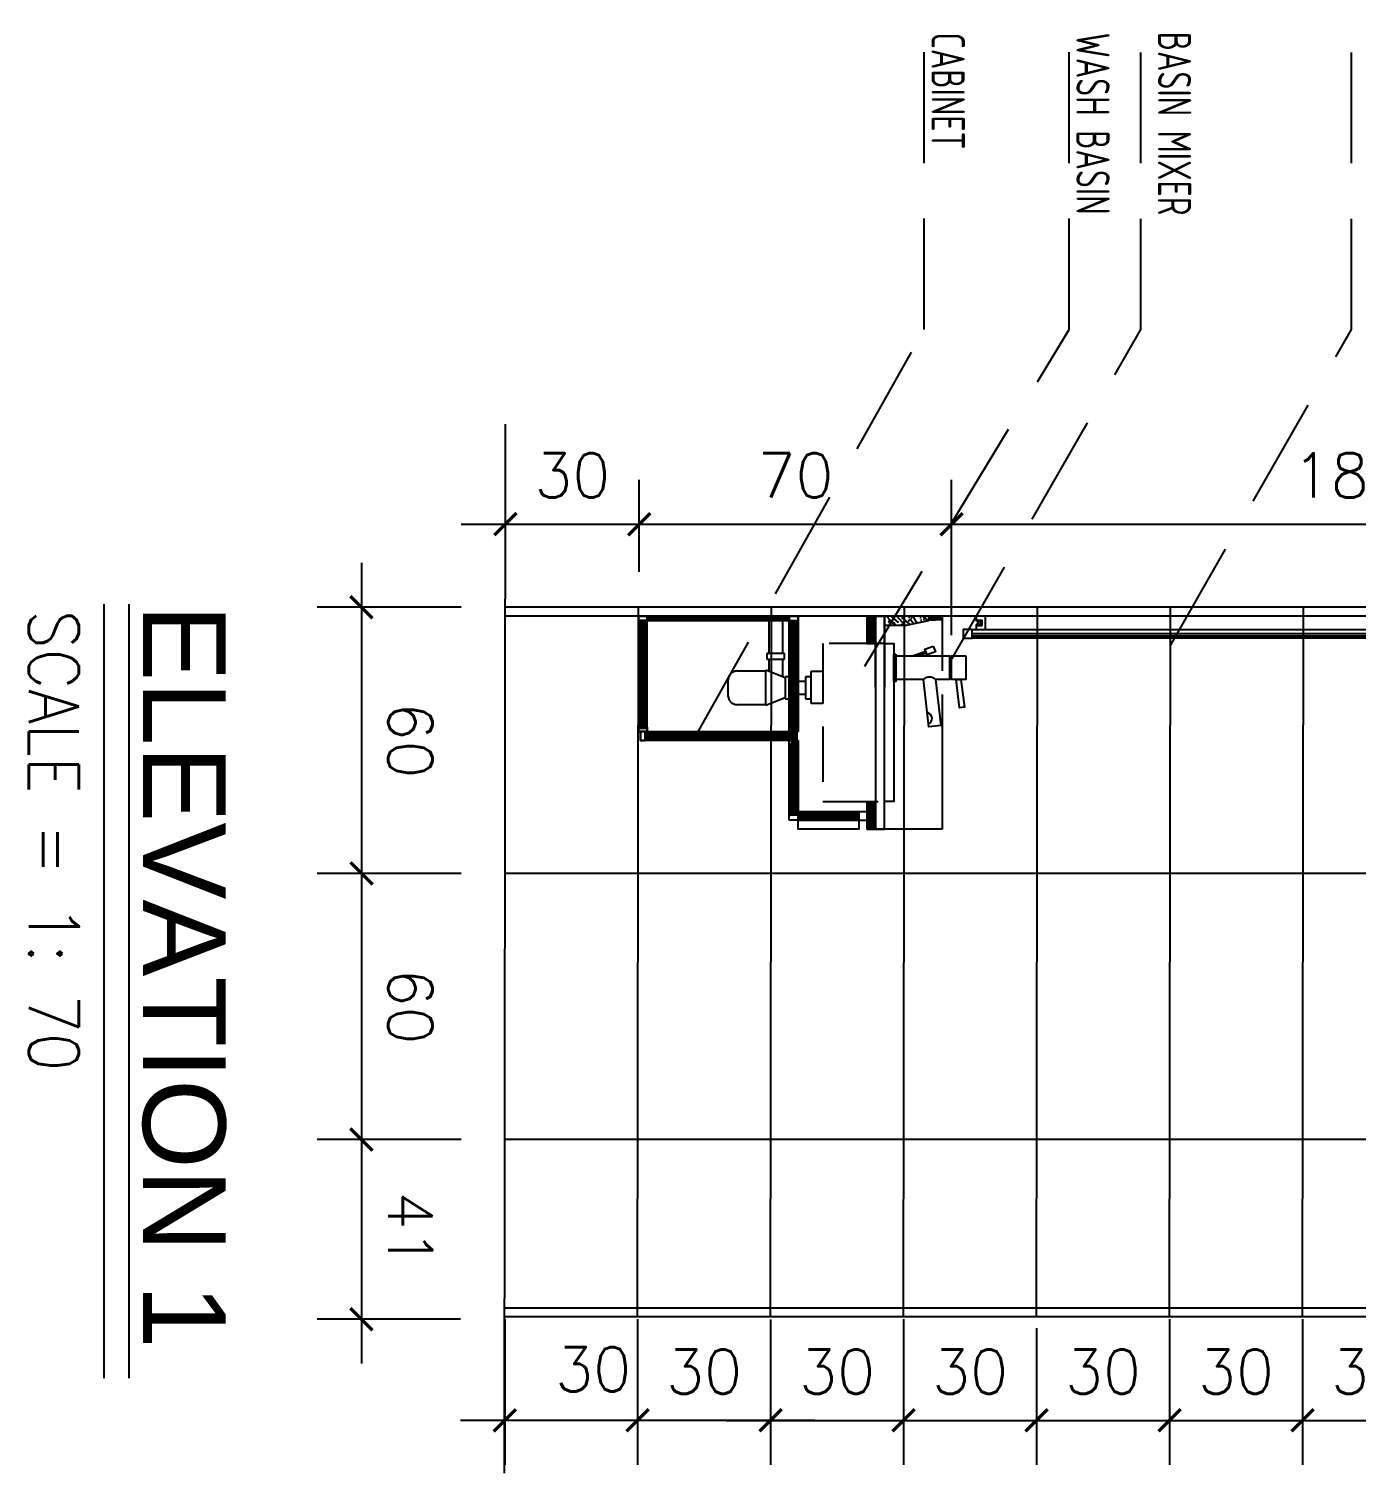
# Model space of a CAD drawing. Header units: centimetres. Extents: x -1797 to 2001, y -8788 to 1856.
# Drawn here: x -1796.8 to -1497.4, y -7735.6 to -7409.9 of the extents above; entities that cross this region are included whole.
import ezdxf

# ---------------------------------------------------------------- set-up
doc = ezdxf.new("R2010")
doc.units = ezdxf.units.CM
doc.header["$LTSCALE"] = 100
doc.header["$MEASUREMENT"] = 0
doc.header["$PDMODE"] = 35
doc.linetypes.add('HIDDEN', pattern=[0.375, 0.25, -0.125])
for name, color, linetype in [('DIM', 1, 'Continuous'), ('HATCH', 8, 'Continuous'), ('HIDDEN -03', 8, 'HIDDEN'), ('ID_Flooring_02', 127, 'Continuous'), ('ID_Furniture-Fixed_01', 141, 'Continuous'), ('ID_Furniture-Lighting', 33, 'Continuous'), ('TEXT', 3, 'Continuous'), ('Text-1', 3, 'Continuous'), ('WALL-01', 7, 'Continuous'), ('WALL-03', 2, 'Continuous'), ('WALL-04', 1, 'Continuous')]:
    doc.layers.add(name, color=color, linetype=linetype)
doc.styles.add('ART', font='arial.ttf')
doc.styles.add('HB25Small', font='ARCHSTYL.SHX', dxfattribs={"width": 0.8, "height": 2.5})
doc.styles.add('ISO', font='isocp2.shx', dxfattribs={"width": 0.8})
doc.styles.add('ROMANS', font='romans')
doc.dimstyles.new('AS-17-100', dxfattribs={"dimtxt": 10, "dimasz": 5, "dimexe": 10, "dimexo": 10, "dimgap": 6, "dimtad": 1, "dimtoh": 1, "dimdec": 0, "dimdsep": 46, "dimtxsty": 'ROMANS', "dimblk1": 'ARCHTICK', "dimblk2": 'ARCHTICK', "dimsah": 1, "dimcen": 25, "dimdle": 10, "dimclrd": 1, "dimclre": 1, "dimclrt": 2, "dimadec": 0, "dimazin": 0, "dimtfac": 1, "dimtdec": 0, "dimtofl": 0, "dimtmove": 2, "dimatfit": 3, "dimldrblk": 'ARCHTICK', "dimfxl": 1, "dimtolj": 1, "dimtzin": 0, "dimarcsym": 0})
doc.dimstyles.new('DIM DET', dxfattribs={"dimtxt": 0.05, "dimasz": 0.025, "dimexe": 0.025, "dimexo": 0.025, "dimgap": 0.025, "dimtad": 1, "dimzin": 0, "dimdsep": 46, "dimtxsty": 'ISO', "dimblk": 'ARCHTICK', "dimcen": 0.1, "dimdle": 0.025, "dimclrd": 15, "dimclre": 15, "dimclrt": 2, "dimadec": 0, "dimazin": 0, "dimtfac": 1, "dimtmove": 2, "dimatfit": 0, "dimldrblk": 'ARCHTICK', "dimfxl": 0.17, "dimtzin": 1, "dimarcsym": 0})
pattern_1 = [(135, (364.862, -7427.5026), (2e-15, 2.0000001), [0.5656854, -2.2627417]), (135, (363.262, -7427.5026), (2e-15, 2.0000001), [0.2636773, -2.5647498]), (135, (364.5375, -7428.778), (-2.0000001, 2e-15), [0.1067156, -2.7217115]), (135, (365.0756, -7427.3161), (-2.0000001, 2e-15), [0.760978, -2.0674492]), (135, (364.462, -7428.7026), (2e-15, 2.0000001), [1.6970562, -1.1313709]), (135, (364.1375, -7428.778), (2e-15, 2.0000001), [1.5017636, -1.3266635]), (135, (364.462, -7427.1026), (-2.0000001, 2e-15), [0.4589699, -2.3694573]), (135, (365.0756, -7427.7161), (2e-15, 2.0000001), [0.3020082, -2.526419]), (90, (364.862, -7427.5026), (-2, 2e-15), [0.72454, -1.27546]), (90, (364.862, -7427.5026), (-2, 2e-15), [0, -2]), (90, (364.862, -7428.778), (-2, 2e-15), [1.27546, -0.72454]), (90, (363.262, -7427.5026), (-2, 2e-15), [0.72454, -1.27546]), (90, (363.262, -7427.5026), (-2, 2e-15), [0, -2]), (90, (363.262, -7428.778), (-2, 2e-15), [1.27546, -0.72454]), (90, (363.662, -7427.5026), (-2, 2e-15), [0.72454, -1.27546]), (90, (363.662, -7427.5026), (-2, 2e-15), [0, -2]), (90, (363.662, -7428.778), (-2, 2e-15), [1.27546, -0.72454]), (90, (364.062, -7427.5026), (-2, 2e-15), [0.72454, -1.27546]), (90, (364.062, -7427.5026), (-2, 2e-15), [0, -2]), (90, (364.062, -7428.778), (-2, 2e-15), [1.27546, -0.72454]), (90, (364.462, -7427.5026), (-2, 2e-15), [0.72454, -1.27546]), (90, (364.462, -7427.5026), (-2, 2e-15), [0, -2]), (90, (364.462, -7428.778), (-2, 2e-15), [1.27546, -0.72454])]

# ---------------------------------------------------------------- blocks, each defined once
blk = doc.blocks.new('_ARCHTICK')
at = {"color": 0, "linetype": 'ByBlock', "const_width": 0.15}
blk.add_lwpolyline([(-0.5, -0.5), (0.5, 0.5)], dxfattribs=at)
blk = doc.blocks.new('*D814')
at = {"layer": 'Defpoints', "color": 0, "transparency": 16777216}
for p in [(-1629.53, -7690.97), (-1599.53, -7690.91), (-1599.53, -7723.69)]:
    blk.add_point(p, dxfattribs=at)
at = {"layer": 'DIM', "color": 1, "lineweight": -2, "transparency": 16777216}
for p, q in [((-1629.53, -7700.97), (-1629.53, -7733.69)), ((-1599.53, -7700.91), (-1599.53, -7733.69)), ((-1639.53, -7723.69), (-1589.53, -7723.69))]:
    blk.add_line(p, q, dxfattribs=at)
at = {"layer": 'DIM', "color": 1, "lineweight": -2, "transparency": 16777216, "xscale": 5, "yscale": 5, "zscale": 5, "rotation": 180}
blk.add_blockref('_ARCHTICK', (-1629.53, -7723.69), dxfattribs=at)
at = {"layer": 'DIM', "color": 1, "lineweight": -2, "transparency": 16777216, "xscale": 5, "yscale": 5, "zscale": 5}
blk.add_blockref('_ARCHTICK', (-1599.53, -7723.69), dxfattribs=at)
at = {"layer": 'DIM', "color": 2, "transparency": 16777216, "insert": (-1614.53, -7712.69), "char_height": 10, "attachment_point": 5, "style": 'ROMANS'}
blk.add_mtext('\\A1;30', dxfattribs=at)
blk = doc.blocks.new('*D815')
at = {"layer": 'Defpoints', "color": 0, "transparency": 16777216}
for p in [(-1599.53, -7690.91), (-1569.53, -7692.91), (-1569.53, -7723.69)]:
    blk.add_point(p, dxfattribs=at)
at = {"layer": 'DIM', "color": 1, "lineweight": -2, "transparency": 16777216}
for p, q in [((-1599.53, -7700.91), (-1599.53, -7733.69)), ((-1569.53, -7702.91), (-1569.53, -7733.69)), ((-1609.53, -7723.69), (-1559.53, -7723.69))]:
    blk.add_line(p, q, dxfattribs=at)
at = {"layer": 'DIM', "color": 1, "lineweight": -2, "transparency": 16777216, "xscale": 5, "yscale": 5, "zscale": 5, "rotation": 180}
blk.add_blockref('_ARCHTICK', (-1599.53, -7723.69), dxfattribs=at)
at = {"layer": 'DIM', "color": 1, "lineweight": -2, "transparency": 16777216, "xscale": 5, "yscale": 5, "zscale": 5}
blk.add_blockref('_ARCHTICK', (-1569.53, -7723.69), dxfattribs=at)
at = {"layer": 'DIM', "color": 2, "transparency": 16777216, "insert": (-1584.53, -7712.69), "char_height": 10, "attachment_point": 5, "style": 'ROMANS'}
blk.add_mtext('\\A1;30', dxfattribs=at)
blk = doc.blocks.new('*D816')
at = {"layer": 'Defpoints', "color": 0, "transparency": 16777216}
for p in [(-1539.53, -7690.91), (-1569.53, -7692.91), (-1539.53, -7723.69)]:
    blk.add_point(p, dxfattribs=at)
at = {"layer": 'DIM', "color": 1, "lineweight": -2, "transparency": 16777216}
for p, q in [((-1539.53, -7700.91), (-1539.53, -7733.69)), ((-1569.53, -7702.91), (-1569.53, -7733.69)), ((-1579.53, -7723.69), (-1529.53, -7723.69))]:
    blk.add_line(p, q, dxfattribs=at)
at = {"layer": 'DIM', "color": 1, "lineweight": -2, "transparency": 16777216, "xscale": 5, "yscale": 5, "zscale": 5, "rotation": 180}
blk.add_blockref('_ARCHTICK', (-1569.53, -7723.69), dxfattribs=at)
at = {"layer": 'DIM', "color": 1, "lineweight": -2, "transparency": 16777216, "xscale": 5, "yscale": 5, "zscale": 5}
blk.add_blockref('_ARCHTICK', (-1539.53, -7723.69), dxfattribs=at)
at = {"layer": 'DIM', "color": 2, "transparency": 16777216, "insert": (-1554.53, -7712.69), "char_height": 10, "attachment_point": 5, "style": 'ROMANS'}
blk.add_mtext('\\A1;30', dxfattribs=at)
blk = doc.blocks.new('*D817')
at = {"layer": 'Defpoints', "color": 0, "transparency": 16777216}
for p in [(-1539.53, -7690.91), (-1509.53, -7690.91), (-1509.53, -7723.69)]:
    blk.add_point(p, dxfattribs=at)
at = {"layer": 'DIM', "color": 1, "lineweight": -2, "transparency": 16777216}
for p, q in [((-1539.53, -7700.91), (-1539.53, -7733.69)), ((-1509.53, -7700.91), (-1509.53, -7733.69)), ((-1549.53, -7723.69), (-1499.53, -7723.69))]:
    blk.add_line(p, q, dxfattribs=at)
at = {"layer": 'DIM', "color": 1, "lineweight": -2, "transparency": 16777216, "xscale": 5, "yscale": 5, "zscale": 5, "rotation": 180}
blk.add_blockref('_ARCHTICK', (-1539.53, -7723.69), dxfattribs=at)
at = {"layer": 'DIM', "color": 1, "lineweight": -2, "transparency": 16777216, "xscale": 5, "yscale": 5, "zscale": 5}
blk.add_blockref('_ARCHTICK', (-1509.53, -7723.69), dxfattribs=at)
at = {"layer": 'DIM', "color": 2, "transparency": 16777216, "insert": (-1524.53, -7712.69), "char_height": 10, "attachment_point": 5, "style": 'ROMANS'}
blk.add_mtext('\\A1;30', dxfattribs=at)
blk = doc.blocks.new('*D818')
at = {"layer": 'Defpoints', "color": 0, "transparency": 16777216}
for p in [(-1509.53, -7690.91), (-1479.53, -7690.91), (-1479.53, -7723.69)]:
    blk.add_point(p, dxfattribs=at)
at = {"layer": 'DIM', "color": 1, "lineweight": -2, "transparency": 16777216}
for p, q in [((-1509.53, -7700.91), (-1509.53, -7733.69)), ((-1479.53, -7700.91), (-1479.53, -7733.69)), ((-1519.53, -7723.69), (-1469.53, -7723.69))]:
    blk.add_line(p, q, dxfattribs=at)
at = {"layer": 'DIM', "color": 1, "lineweight": -2, "transparency": 16777216, "xscale": 5, "yscale": 5, "zscale": 5, "rotation": 180}
blk.add_blockref('_ARCHTICK', (-1509.53, -7723.69), dxfattribs=at)
at = {"layer": 'DIM', "color": 1, "lineweight": -2, "transparency": 16777216, "xscale": 5, "yscale": 5, "zscale": 5}
blk.add_blockref('_ARCHTICK', (-1479.53, -7723.69), dxfattribs=at)
at = {"layer": 'DIM', "color": 2, "transparency": 16777216, "insert": (-1494.53, -7712.69), "char_height": 10, "attachment_point": 5, "style": 'ROMANS'}
blk.add_mtext('\\A1;30', dxfattribs=at)
blk = doc.blocks.new('*D825')
at = {"layer": 'Defpoints', "color": 0, "transparency": 16777216}
for p in [(-1659.53, -7690.91), (-1629.53, -7690.97), (-1659.53, -7723.69)]:
    blk.add_point(p, dxfattribs=at)
at = {"layer": 'DIM', "color": 1, "lineweight": -2, "transparency": 16777216}
for p, q in [((-1659.53, -7700.91), (-1659.53, -7733.69)), ((-1629.53, -7700.97), (-1629.53, -7733.69)), ((-1619.53, -7723.69), (-1669.53, -7723.69))]:
    blk.add_line(p, q, dxfattribs=at)
at = {"layer": 'DIM', "color": 1, "lineweight": -2, "transparency": 16777216, "xscale": 5, "yscale": 5, "zscale": 5, "rotation": 180}
blk.add_blockref('_ARCHTICK', (-1659.53, -7723.69), dxfattribs=at)
at = {"layer": 'DIM', "color": 1, "lineweight": -2, "transparency": 16777216, "xscale": 5, "yscale": 5, "zscale": 5}
blk.add_blockref('_ARCHTICK', (-1629.53, -7723.69), dxfattribs=at)
at = {"layer": 'DIM', "color": 2, "transparency": 16777216, "insert": (-1644.53, -7712.69), "char_height": 10, "attachment_point": 5, "style": 'ROMANS'}
blk.add_mtext('\\A1;30', dxfattribs=at)
blk = doc.blocks.new('*D826')
at = {"layer": 'Defpoints', "color": 0, "transparency": 16777216}
for p in [(-1689.5, -7690.9, 0), (-1659.53, -7690.91), (-1689.5, -7723.69)]:
    blk.add_point(p, dxfattribs=at)
at = {"layer": 'DIM', "color": 1, "lineweight": -2, "transparency": 16777216}
for p, q in [((-1689.5, -7700.9), (-1689.5, -7733.69)), ((-1659.53, -7700.91), (-1659.53, -7733.69)), ((-1649.53, -7723.69), (-1699.5, -7723.69))]:
    blk.add_line(p, q, dxfattribs=at)
at = {"layer": 'DIM', "color": 1, "lineweight": -2, "transparency": 16777216, "xscale": 5, "yscale": 5, "zscale": 5, "rotation": 180}
blk.add_blockref('_ARCHTICK', (-1689.5, -7723.69), dxfattribs=at)
at = {"layer": 'DIM', "color": 1, "lineweight": -2, "transparency": 16777216, "xscale": 5, "yscale": 5, "zscale": 5}
blk.add_blockref('_ARCHTICK', (-1659.53, -7723.69), dxfattribs=at)
at = {"layer": 'DIM', "color": 2, "transparency": 16777216, "insert": (-1669.52, -7712.16), "char_height": 10, "attachment_point": 5, "style": 'ROMANS'}
blk.add_mtext('\\A1;30', dxfattribs=at)
blk = doc.blocks.new('wbmiser2')
at = {"layer": 'ID_Furniture-Fixed_01'}
blk.add_line((-26.7, 43), (-26.7, 56.3), dxfattribs=at)
for points in [[(-26.7, 162.7), (26.7, 162.7), (26.7, 130.3), (-26.7, 130.3)], [(-49.1, 89.1), (-36.3, 94), (-29.1, 74.9), (-41.9, 70)], [(-37.5, 71.7), (-33.1, 73.3), (-26.7, 56.3), (-26.7, 43)], [(-30.6, 4.7), (30.6, 4.7), (30.6, 0), (-30.6, 0)]]:
    blk.add_lwpolyline(points, close=True, dxfattribs=at)
for points in [[(26.7, 151.6), (89, 159.5), (90.4, 148.4), (26.7, 140.4), (26.7, 151.6)], [(26.7, 67), (26.7, 4.7), (-26.7, 4.7), (-26.7, 125.8), (26.7, 125.8), (26.7, 94.2)]]:
    blk.add_lwpolyline(points, dxfattribs=at)
blk.add_lwpolyline([(26.3, 94.1), (130.1, 105.9), (133.2, 79.1), (26.7, 67, -0.47159), (26.3, 94.1, -0.531438)], format="xyb", dxfattribs=at)
blk.add_arc((114.4, 72.5), 13.8, 25.2569, 165.5209, dxfattribs=at)
blk = doc.blocks.new('mirror')
at = {"layer": 'ID_Furniture-Lighting'}
for p, q in [((1310.5, 526.15), (1311.3, 526.15)), ((1310.5, 525.95), (1311.3, 525.95)), ((1310.5, 352.75), (1311.3, 352.75)), ((1310.5, 352.55), (1311.3, 352.55))]:
    blk.add_line(p, q, dxfattribs=at)
for points in [[(1310.5, 526.35), (1310.3, 526.35), (1310.3, 525.15), (1311.5, 525.15), (1311.5, 526.35), (1311.3, 526.35), (1311.3, 525.35), (1310.5, 525.35)], [(1310.5, 352.35), (1310.3, 352.35), (1310.3, 353.55), (1311.5, 353.55), (1311.5, 352.35), (1311.3, 352.35), (1311.3, 353.35), (1310.5, 353.35)]]:
    blk.add_lwpolyline(points, close=True, dxfattribs=at)
at = {"layer": 'WALL-04'}
for p, q in [((1310.3, 526.35), (1309.4, 526.35)), ((1312.4, 524.35), (1309.4, 524.35)), ((1310.3, 526.35), (1310.3, 525.15)), ((1311.5, 525.15), (1310.3, 525.15)), ((1312.4, 526.35), (1311.5, 526.35)), ((1311.5, 526.35), (1311.5, 525.15)), ((1312.4, 527.35), (1312.4, 351.35)), ((1313.4, 351.35), (1313.4, 527.35)), ((1313.9, 351.35), (1313.9, 527.35)), ((1314.4, 351.35), (1314.4, 527.35)), ((1312.4, 354.35), (1309.4, 354.35)), ((1310.3, 352.35), (1309.4, 352.35)), ((1311.5, 353.55), (1310.3, 353.55)), ((1310.3, 352.35), (1310.3, 353.55)), ((1311.5, 352.35), (1311.5, 353.55)), ((1312.4, 352.35), (1311.5, 352.35))]:
    blk.add_line(p, q, dxfattribs=at)
for points in [[(1312.4, 527.35), (1312.4, 529.35), (1314.4, 529.35), (1314.4, 527.35)], [(1312.4, 351.35), (1312.4, 349.35), (1314.4, 349.35), (1314.4, 351.35)]]:
    blk.add_lwpolyline(points, close=True, dxfattribs=at)
blk = doc.blocks.new('*D855')
at = {"layer": 'Defpoints', "color": 0, "transparency": 16777216}
for p in [(-1659.13, -7521.62), (-1689.34, -7542.37), (-1659.13, -7542.37)]:
    blk.add_point(p, dxfattribs=at)
at = {"layer": 'DIM', "color": 1, "lineweight": -2, "transparency": 16777216}
for p, q in [((-1689.34, -7532.37), (-1689.34, -7511.62)), ((-1659.13, -7532.37), (-1659.13, -7511.62)), ((-1699.34, -7521.62), (-1649.13, -7521.62))]:
    blk.add_line(p, q, dxfattribs=at)
at = {"layer": 'DIM', "color": 1, "lineweight": -2, "transparency": 16777216, "xscale": 5, "yscale": 5, "zscale": 5, "rotation": 180}
blk.add_blockref('_ARCHTICK', (-1689.34, -7521.62), dxfattribs=at)
at = {"layer": 'DIM', "color": 1, "lineweight": -2, "transparency": 16777216, "xscale": 5, "yscale": 5, "zscale": 5}
blk.add_blockref('_ARCHTICK', (-1659.13, -7521.62), dxfattribs=at)
at = {"layer": 'DIM', "color": 2, "transparency": 16777216, "insert": (-1674.24, -7510.62), "char_height": 10, "attachment_point": 5, "style": 'ROMANS'}
blk.add_mtext('\\A1;30', dxfattribs=at)
blk = doc.blocks.new('*D856')
at = {"layer": 'Defpoints', "color": 0, "transparency": 16777216}
for p in [(-1588.7, -7521.62), (-1659.13, -7542.37), (-1588.7, -7556.67)]:
    blk.add_point(p, dxfattribs=at)
at = {"layer": 'DIM', "color": 1, "lineweight": -2, "transparency": 16777216}
for p, q in [((-1659.13, -7532.37), (-1659.13, -7511.62)), ((-1588.7, -7546.67), (-1588.7, -7511.62)), ((-1669.13, -7521.62), (-1578.7, -7521.62))]:
    blk.add_line(p, q, dxfattribs=at)
at = {"layer": 'DIM', "color": 1, "lineweight": -2, "transparency": 16777216, "xscale": 5, "yscale": 5, "zscale": 5, "rotation": 180}
blk.add_blockref('_ARCHTICK', (-1659.13, -7521.62), dxfattribs=at)
at = {"layer": 'DIM', "color": 1, "lineweight": -2, "transparency": 16777216, "xscale": 5, "yscale": 5, "zscale": 5}
blk.add_blockref('_ARCHTICK', (-1588.7, -7521.62), dxfattribs=at)
at = {"layer": 'DIM', "color": 2, "transparency": 16777216, "insert": (-1623.92, -7510.62), "char_height": 10, "attachment_point": 5, "style": 'ROMANS'}
blk.add_mtext('\\A1;70', dxfattribs=at)
blk = doc.blocks.new('*D857')
at = {"layer": 'Defpoints', "color": 0, "transparency": 16777216}
for p in [(-1409.06, -7521.62), (-1409.06, -7542.82), (-1588.7, -7556.67)]:
    blk.add_point(p, dxfattribs=at)
at = {"layer": 'DIM', "color": 1, "lineweight": -2, "transparency": 16777216}
for p, q in [((-1588.7, -7546.67), (-1588.7, -7511.62)), ((-1409.06, -7532.82), (-1409.06, -7511.62)), ((-1598.7, -7521.62), (-1399.06, -7521.62))]:
    blk.add_line(p, q, dxfattribs=at)
at = {"layer": 'DIM', "color": 1, "lineweight": -2, "transparency": 16777216, "xscale": 5, "yscale": 5, "zscale": 5, "rotation": 180}
blk.add_blockref('_ARCHTICK', (-1588.7, -7521.62), dxfattribs=at)
at = {"layer": 'DIM', "color": 1, "lineweight": -2, "transparency": 16777216, "xscale": 5, "yscale": 5, "zscale": 5}
blk.add_blockref('_ARCHTICK', (-1409.06, -7521.62), dxfattribs=at)
at = {"layer": 'DIM', "color": 2, "transparency": 16777216, "insert": (-1498.88, -7510.62), "char_height": 10, "attachment_point": 5, "style": 'ROMANS'}
blk.add_mtext('\\A1;180', dxfattribs=at)
blk = doc.blocks.new('*D863')
at = {"layer": 'Defpoints', "color": 0, "transparency": 16777216}
for p in [(-1689.34, -7540.37), (-1721.81, -7600.37), (-1689.34, -7600.37)]:
    blk.add_point(p, dxfattribs=at)
at = {"layer": 'DIM', "color": 1, "lineweight": -2, "transparency": 16777216}
for p, q in [((-1721.81, -7530.37), (-1721.81, -7610.37)), ((-1699.34, -7540.37), (-1731.81, -7540.37)), ((-1699.34, -7600.37), (-1731.81, -7600.37))]:
    blk.add_line(p, q, dxfattribs=at)
at = {"layer": 'DIM', "color": 1, "lineweight": -2, "transparency": 16777216, "xscale": 5, "yscale": 5, "zscale": 5}
for p, rotation in [((-1721.81, -7540.37), 90), ((-1721.81, -7600.37), 270)]:
    blk.add_blockref('_ARCHTICK', p, dxfattribs=dict(at, rotation=rotation))
at = {"layer": 'DIM', "color": 2, "transparency": 16777216, "insert": (-1710.81, -7570.37), "char_height": 10, "attachment_point": 5, "rotation": 270, "style": 'ROMANS'}
blk.add_mtext('\\A1;60', dxfattribs=at)
blk = doc.blocks.new('*D864')
at = {"layer": 'Defpoints', "color": 0, "transparency": 16777216}
for p in [(-1689.34, -7600.37), (-1721.81, -7660.37), (-1689.34, -7660.37)]:
    blk.add_point(p, dxfattribs=at)
at = {"layer": 'DIM', "color": 1, "lineweight": -2, "transparency": 16777216}
for p, q in [((-1721.81, -7590.37), (-1721.81, -7670.37)), ((-1699.34, -7600.37), (-1731.81, -7600.37)), ((-1699.34, -7660.37), (-1731.81, -7660.37))]:
    blk.add_line(p, q, dxfattribs=at)
at = {"layer": 'DIM', "color": 1, "lineweight": -2, "transparency": 16777216, "xscale": 5, "yscale": 5, "zscale": 5}
for p, rotation in [((-1721.81, -7600.37), 90), ((-1721.81, -7660.37), 270)]:
    blk.add_blockref('_ARCHTICK', p, dxfattribs=dict(at, rotation=rotation))
at = {"layer": 'DIM', "color": 2, "transparency": 16777216, "insert": (-1710.81, -7630.37), "char_height": 10, "attachment_point": 5, "rotation": 270, "style": 'ROMANS'}
blk.add_mtext('\\A1;60', dxfattribs=at)
blk = doc.blocks.new('*D865')
at = {"layer": 'Defpoints', "color": 0, "transparency": 16777216}
for p in [(-1689.34, -7660.37), (-1721.81, -7700.9), (-1689.5, -7700.9, 0)]:
    blk.add_point(p, dxfattribs=at)
at = {"layer": 'DIM', "color": 1, "lineweight": -2, "transparency": 16777216}
for p, q in [((-1721.81, -7650.37), (-1721.81, -7710.9)), ((-1699.34, -7660.37), (-1731.81, -7660.37)), ((-1699.5, -7700.9), (-1731.81, -7700.9))]:
    blk.add_line(p, q, dxfattribs=at)
at = {"layer": 'DIM', "color": 1, "lineweight": -2, "transparency": 16777216, "xscale": 5, "yscale": 5, "zscale": 5}
for p, rotation in [((-1721.81, -7660.37), 90), ((-1721.81, -7700.9), 270)]:
    blk.add_blockref('_ARCHTICK', p, dxfattribs=dict(at, rotation=rotation))
at = {"layer": 'DIM', "color": 2, "transparency": 16777216, "insert": (-1710.81, -7680.63), "char_height": 10, "attachment_point": 5, "rotation": 270, "style": 'ROMANS'}
blk.add_mtext('\\A1;41', dxfattribs=at)

msp = doc.modelspace()

# ---------------------------------------------------------------- hatches: boundary and pattern name
at = {"layer": 'HATCH'}
h = msp.add_hatch(dxfattribs=at)
h.set_pattern_fill('PLYWOOD', color=256, scale=0.1, angle=1170, style=0)
h.set_pattern_definition(pattern_1)
h.paths.add_polyline_path([(-1659.13, -7567.87), (-1657.53, -7567.87), (-1657.53, -7543.37), (-1659.13, -7543.37)])
h = msp.add_hatch(dxfattribs=at)
h.set_pattern_fill('PLYWOOD', color=256, scale=0.1, angle=1260, style=0)
h.set_pattern_definition([(225, (391.7772, -7428.2688), (-2.0000001, 3e-15), [0.5656854, -2.2627417]), (225, (391.7773, -7429.8687), (-2.0000001, 3e-15), [0.2636773, -2.5647498]), (225, (393.0527, -7428.5933), (-3e-15, -2.0000001), [0.1067156, -2.7217115]), (225, (391.5908, -7428.0552), (-3e-15, -2.0000001), [0.760978, -2.0674492]), (225, (392.9773, -7428.6687), (-2.0000001, 3e-15), [1.6970562, -1.1313709]), (225, (393.0527, -7428.9933), (-2.0000001, 3e-15), [1.5017636, -1.3266635]), (225, (391.3773, -7428.6687), (-3e-15, -2.0000001), [0.4589699, -2.3694573]), (225, (391.9908, -7428.0552), (-2.0000001, 3e-15), [0.3020082, -2.526419]), (180, (391.7773, -7428.2687), (-2e-15, -2), [0.72454, -1.27546]), (180, (391.7773, -7428.2687), (-2e-15, -2), [0, -2]), (180, (393.0527, -7428.2687), (-2e-15, -2), [1.27546, -0.72454]), (180, (391.7773, -7429.8687), (-2e-15, -2), [0.72454, -1.27546]), (180, (391.7773, -7429.8687), (-2e-15, -2), [0, -2]), (180, (393.0527, -7429.8687), (-2e-15, -2), [1.27546, -0.72454]), (180, (391.7773, -7429.4687), (-2e-15, -2), [0.72454, -1.27546]), (180, (391.7773, -7429.4687), (-2e-15, -2), [0, -2]), (180, (393.0527, -7429.4687), (-2e-15, -2), [1.27546, -0.72454]), (180, (391.7773, -7429.0687), (-2e-15, -2), [0.72454, -1.27546]), (180, (391.7773, -7429.0687), (-2e-15, -2), [0, -2]), (180, (393.0527, -7429.0687), (-2e-15, -2), [1.27546, -0.72454]), (180, (391.7773, -7428.6687), (-2e-15, -2), [0.72454, -1.27546]), (180, (391.7773, -7428.6687), (-2e-15, -2), [0, -2]), (180, (393.0527, -7428.6687), (-2e-15, -2), [1.27546, -0.72454])])
h.paths.add_polyline_path([(-1625.33, -7543.17), (-1625.33, -7542.37), (-1657.33, -7542.37), (-1657.33, -7543.17)])
h = msp.add_hatch(dxfattribs=at)
h.set_pattern_fill('PLYWOOD', color=256, scale=0.1, angle=1170, style=0)
h.set_pattern_definition(pattern_1)
h.paths.add_polyline_path([(-1625.13, -7567.37), (-1623.53, -7567.37), (-1623.53, -7543.37), (-1625.13, -7543.37)])
h = msp.add_hatch(dxfattribs=at)
h.set_pattern_fill('PLYWOOD', color=256, scale=0.1, angle=1170, style=0)
h.set_pattern_definition([(135, (313.562, -7428.5026), (2e-15, 2.0000001), [0.5656854, -2.2627417]), (135, (311.962, -7428.5026), (2e-15, 2.0000001), [0.2636773, -2.5647498]), (135, (313.2375, -7429.778), (-2.0000001, 2e-15), [0.1067156, -2.7217115]), (135, (313.7756, -7428.3161), (-2.0000001, 2e-15), [0.760978, -2.0674492]), (135, (313.162, -7429.7026), (2e-15, 2.0000001), [1.6970562, -1.131371]), (135, (312.8375, -7429.778), (2e-15, 2.0000001), [1.5017636, -1.3266635]), (135, (313.162, -7428.1026), (-2.0000001, 2e-15), [0.4589699, -2.3694573]), (135, (313.7756, -7428.7161), (2e-15, 2.0000001), [0.3020082, -2.526419]), (90, (313.562, -7428.5026), (-2, 2e-15), [0.72454, -1.27546]), (90, (313.562, -7428.5026), (-2, 2e-15), [0, -2]), (90, (313.562, -7429.778), (-2, 2e-15), [1.27546, -0.72454]), (90, (311.962, -7428.5026), (-2, 2e-15), [0.72454, -1.27546]), (90, (311.962, -7428.5026), (-2, 2e-15), [0, -2]), (90, (311.962, -7429.778), (-2, 2e-15), [1.27546, -0.72454]), (90, (312.362, -7428.5026), (-2, 2e-15), [0.72454, -1.27546]), (90, (312.362, -7428.5026), (-2, 2e-15), [0, -2]), (90, (312.362, -7429.778), (-2, 2e-15), [1.27546, -0.72454]), (90, (312.762, -7428.5026), (-2, 2e-15), [0.72454, -1.27546]), (90, (312.762, -7428.5026), (-2, 2e-15), [0, -2]), (90, (312.762, -7429.778), (-2, 2e-15), [1.27546, -0.72454]), (90, (313.162, -7428.5026), (-2, 2e-15), [0.72454, -1.27546]), (90, (313.162, -7428.5026), (-2, 2e-15), [0, -2]), (90, (313.162, -7429.778), (-2, 2e-15), [1.27546, -0.72454])])
h.paths.add_polyline_path([(-1605.83, -7548.5), (-1607.83, -7548.5), (-1607.83, -7542.37), (-1605.83, -7542.37)])
h = msp.add_hatch(dxfattribs=at)
h.set_pattern_fill('MARBLE', color=256, scale=0.01, angle=1215, style=0)
h.set_pattern_definition([(139.81202, (326.5892, -7430.7415), (-2.9224994, 0.6774933), [2.5, -3.928456]), (119.80834, (324.6794, -7429.1283), (-2.9224997, 0.6774923), [2, -2]), (166.94824, (323.6852, -7427.393), (-0.9340994, -2.7932797), [1.5, -1.5]), (166.94824, (323.9284, -7427.8175), (-0.9340994, -2.7932797), [0.3, -2.7]), (132.16191, (325.6246, -7431.2205), (-2.9224994, 0.6774934), [3.5, -6.7786]), (132.16191, (323.6362, -7427.7498), (-2.9224994, 0.6774934), [3.5, -6.7786]), (172.5, (327.5527, -7429.778), (-1.2199491, -1.1339659), [0, -3.26, 0, -3.35, 0, -3.3125]), (142.5, (327.5527, -7429.778), (-2.0201665, -0.067688), [0, -1.91, 0, -3.185, 0, -1.2625]), (102.5, (328.3482, -7430.5735), (-1.8076038, 1.9670908), [0, -1.25, 0, -3.9, 0, -5.175]), (92.5, (328.6947, -7430.92), (-2.415799, 1.70795), [0, -1.625, 0, -2.59, 0, -3.675])])
h.paths.add_polyline_path([(-1598.83, -7544.37), (-1593.83, -7543.37), (-1593.83, -7542.37), (-1603.83, -7542.37), (-1603.83, -7544.37)])
h = msp.add_hatch(dxfattribs=at)
h.set_pattern_fill('ANSI36', color=256, scale=2.5, angle=1170, style=0)
h.set_pattern_definition([(135, (298.0527, -7429.77805), (-0.60766989, 0.16572815), [0.78125, -0.15625, 0, -0.15625])])
h.paths.add_polyline_path([(-1590.83, -7543.17), (-1590.83, -7542.37), (-1593.83, -7542.37), (-1593.83, -7543.17)])
h = msp.add_hatch(dxfattribs=at)
h.set_pattern_fill('PLYWOOD', color=256, scale=0.1, angle=1170, style=0)
h.set_pattern_definition([(135, (364.862, -7467.5026), (2e-15, 2.0000001), [0.5656854, -2.2627417]), (135, (363.262, -7467.5026), (2e-15, 2.0000001), [0.2636773, -2.5647498]), (135, (364.5375, -7468.778), (-2.0000001, 2e-15), [0.1067156, -2.7217115]), (135, (365.0756, -7467.3161), (-2.0000001, 2e-15), [0.760978, -2.0674492]), (135, (364.462, -7468.7026), (2e-15, 2.0000001), [1.6970562, -1.131371]), (135, (364.1375, -7468.778), (2e-15, 2.0000001), [1.5017636, -1.3266635]), (135, (364.462, -7467.1026), (-2.0000001, 2e-15), [0.4589699, -2.3694573]), (135, (365.0756, -7467.7161), (2e-15, 2.0000001), [0.3020082, -2.526419]), (90, (364.862, -7467.5026), (-2, 2e-15), [0.72454, -1.27546]), (90, (364.862, -7467.5026), (-2, 2e-15), [0, -2]), (90, (364.862, -7468.778), (-2, 2e-15), [1.27546, -0.72454]), (90, (363.262, -7467.5026), (-2, 2e-15), [0.72454, -1.27546]), (90, (363.262, -7467.5026), (-2, 2e-15), [0, -2]), (90, (363.262, -7468.778), (-2, 2e-15), [1.27546, -0.72454]), (90, (363.662, -7467.5026), (-2, 2e-15), [0.72454, -1.27546]), (90, (363.662, -7467.5026), (-2, 2e-15), [0, -2]), (90, (363.662, -7468.778), (-2, 2e-15), [1.27546, -0.72454]), (90, (364.062, -7467.5026), (-2, 2e-15), [0.72454, -1.27546]), (90, (364.062, -7467.5026), (-2, 2e-15), [0, -2]), (90, (364.062, -7468.778), (-2, 2e-15), [1.27546, -0.72454]), (90, (364.462, -7467.5026), (-2, 2e-15), [0.72454, -1.27546]), (90, (364.462, -7467.5026), (-2, 2e-15), [0, -2]), (90, (364.462, -7468.778), (-2, 2e-15), [1.27546, -0.72454])])
h.paths.add_polyline_path([(-1625.13, -7587.37), (-1623.53, -7587.37), (-1623.53, -7561.37), (-1625.13, -7561.37)])
h = msp.add_hatch(dxfattribs=at)
h.set_pattern_fill('PLYWOOD', color=256, scale=0.1, angle=1260, style=0)
h.set_pattern_definition([(225, (391.7772, -7400.2688), (-2.0000001, 3e-15), [0.5656854, -2.2627417]), (225, (391.7773, -7401.8687), (-2.0000001, 3e-15), [0.2636773, -2.5647498]), (225, (393.0527, -7400.5933), (-3e-15, -2.0000001), [0.1067156, -2.7217115]), (225, (391.5908, -7400.0552), (-3e-15, -2.0000001), [0.760978, -2.0674492]), (225, (392.9773, -7400.6687), (-2.0000001, 3e-15), [1.6970562, -1.1313709]), (225, (393.0527, -7400.9933), (-2.0000001, 3e-15), [1.5017636, -1.3266635]), (225, (391.3773, -7400.6687), (-3e-15, -2.0000001), [0.4589699, -2.3694573]), (225, (391.9908, -7400.0552), (-2.0000001, 3e-15), [0.3020082, -2.526419]), (180, (391.7773, -7400.2687), (-2e-15, -2), [0.72454, -1.27546]), (180, (391.7773, -7400.2687), (-2e-15, -2), [0, -2]), (180, (393.0527, -7400.2687), (-2e-15, -2), [1.27546, -0.72454]), (180, (391.7773, -7401.8687), (-2e-15, -2), [0.72454, -1.27546]), (180, (391.7773, -7401.8687), (-2e-15, -2), [0, -2]), (180, (393.0527, -7401.8687), (-2e-15, -2), [1.27546, -0.72454]), (180, (391.7773, -7401.4687), (-2e-15, -2), [0.72454, -1.27546]), (180, (391.7773, -7401.4687), (-2e-15, -2), [0, -2]), (180, (393.0527, -7401.4687), (-2e-15, -2), [1.27546, -0.72454]), (180, (391.7773, -7401.0687), (-2e-15, -2), [0.72454, -1.27546]), (180, (391.7773, -7401.0687), (-2e-15, -2), [0, -2]), (180, (393.0527, -7401.0687), (-2e-15, -2), [1.27546, -0.72454]), (180, (391.7773, -7400.6687), (-2e-15, -2), [0.72454, -1.27546]), (180, (391.7773, -7400.6687), (-2e-15, -2), [0, -2]), (180, (393.0527, -7400.6687), (-2e-15, -2), [1.27546, -0.72454])])
h.paths.add_polyline_path([(-1624.83, -7570.17), (-1624.83, -7568.57), (-1657.83, -7568.57), (-1657.83, -7570.17)])
h = msp.add_hatch(dxfattribs=at)
h.set_pattern_fill('PLYWOOD', color=256, scale=0.1, angle=1170, style=0)
h.set_pattern_definition([(135, (313.562, -7474.3645), (2e-15, 2.0000001), [0.5656854, -2.2627417]), (135, (311.962, -7474.3645), (2e-15, 2.0000001), [0.2636773, -2.5647498]), (135, (313.2375, -7475.64), (-2.0000001, 2e-15), [0.1067156, -2.7217115]), (135, (313.7756, -7474.178), (-2.0000001, 2e-15), [0.760978, -2.0674492]), (135, (313.162, -7475.5645), (2e-15, 2.0000001), [1.6970562, -1.131371]), (135, (312.8375, -7475.64), (2e-15, 2.0000001), [1.5017636, -1.3266635]), (135, (313.162, -7473.9645), (-2.0000001, 2e-15), [0.4589699, -2.3694573]), (135, (313.7756, -7474.578), (2e-15, 2.0000001), [0.3020082, -2.526419]), (90, (313.562, -7474.3645), (-2, 2e-15), [0.72454, -1.27546]), (90, (313.562, -7474.3645), (-2, 2e-15), [0, -2]), (90, (313.562, -7475.64), (-2, 2e-15), [1.27546, -0.72454]), (90, (311.962, -7474.3645), (-2, 2e-15), [0.72454, -1.27546]), (90, (311.962, -7474.3645), (-2, 2e-15), [0, -2]), (90, (311.962, -7475.64), (-2, 2e-15), [1.27546, -0.72454]), (90, (312.362, -7474.3645), (-2, 2e-15), [0.72454, -1.27546]), (90, (312.362, -7474.3645), (-2, 2e-15), [0, -2]), (90, (312.362, -7475.64), (-2, 2e-15), [1.27546, -0.72454]), (90, (312.762, -7474.3645), (-2, 2e-15), [0.72454, -1.27546]), (90, (312.762, -7474.3645), (-2, 2e-15), [0, -2]), (90, (312.762, -7475.64), (-2, 2e-15), [1.27546, -0.72454]), (90, (313.162, -7474.3645), (-2, 2e-15), [0.72454, -1.27546]), (90, (313.162, -7474.3645), (-2, 2e-15), [0, -2]), (90, (313.162, -7475.64), (-2, 2e-15), [1.27546, -0.72454])])
h.paths.add_polyline_path([(-1605.83, -7590.37), (-1607.83, -7590.37), (-1607.83, -7584.23), (-1605.83, -7584.23)])
h = msp.add_hatch(dxfattribs=at)
h.set_pattern_fill('PLYWOOD', color=256, scale=0.1, angle=1260, style=0)
h.set_pattern_definition([(225, (326.2772, -7414.2688), (-2.0000001, 3e-15), [0.5656854, -2.2627417]), (225, (326.2773, -7415.8687), (-2.0000001, 3e-15), [0.2636773, -2.5647498]), (225, (327.5527, -7414.5933), (-3e-15, -2.0000001), [0.1067156, -2.7217115]), (225, (326.0908, -7414.0552), (-3e-15, -2.0000001), [0.760978, -2.0674492]), (225, (327.4773, -7414.6687), (-2.0000001, 3e-15), [1.6970562, -1.131371]), (225, (327.5527, -7414.9933), (-2.0000001, 3e-15), [1.5017636, -1.3266635]), (225, (325.8773, -7414.6687), (-3e-15, -2.0000001), [0.4589699, -2.3694573]), (225, (326.4908, -7414.0552), (-2.0000001, 3e-15), [0.3020082, -2.526419]), (180, (326.2773, -7414.2687), (-2e-15, -2), [0.72454, -1.27546]), (180, (326.2773, -7414.2687), (-2e-15, -2), [0, -2]), (180, (327.5527, -7414.2687), (-2e-15, -2), [1.27546, -0.72454]), (180, (326.2773, -7415.8687), (-2e-15, -2), [0.72454, -1.27546]), (180, (326.2773, -7415.8687), (-2e-15, -2), [0, -2]), (180, (327.5527, -7415.8687), (-2e-15, -2), [1.27546, -0.72454]), (180, (326.2773, -7415.4687), (-2e-15, -2), [0.72454, -1.27546]), (180, (326.2773, -7415.4687), (-2e-15, -2), [0, -2]), (180, (327.5527, -7415.4687), (-2e-15, -2), [1.27546, -0.72454]), (180, (326.2773, -7415.0687), (-2e-15, -2), [0.72454, -1.27546]), (180, (326.2773, -7415.0687), (-2e-15, -2), [0, -2]), (180, (327.5527, -7415.0687), (-2e-15, -2), [1.27546, -0.72454]), (180, (326.2773, -7414.6687), (-2e-15, -2), [0.72454, -1.27546]), (180, (326.2773, -7414.6687), (-2e-15, -2), [0, -2]), (180, (327.5527, -7414.6687), (-2e-15, -2), [1.27546, -0.72454])])
h.paths.add_polyline_path([(-1609.58, -7588.37), (-1609.58, -7586.37), (-1623.33, -7586.37), (-1623.33, -7588.37)])

# ---------------------------------------------------------------- linework, layer by layer
at = {"layer": 'HIDDEN -03'}
for p, q in [((-1629.87, -7550.75), (-1629.87, -7542.37)), ((-1626.87, -7542.37), (-1626.87, -7550.75)), ((-1637.07, -7554.72), (-1630.62, -7554.72)), ((-1626.26, -7556.27), (-1630.62, -7554.52)), ((-1630.62, -7562.52), (-1630.62, -7554.52)), ((-1629.87, -7554.82), (-1629.87, -7552.04)), ((-1626.87, -7552.04), (-1626.87, -7556.02)), ((-1639.07, -7560.52), (-1639.07, -7556.52)), ((-1626.28, -7557.02), (-1626.26, -7557.02)), ((-1624.97, -7557.02), (-1621.64, -7557.02)), ((-1626.26, -7560.77), (-1630.62, -7562.52)), ((-1626.26, -7560.02), (-1626.28, -7560.02)), ((-1621.64, -7560.02), (-1624.97, -7560.02)), ((-1630.62, -7562.32), (-1637.07, -7562.32))]:
    msp.add_line(p, q, dxfattribs=at)
at = {"layer": 'HIDDEN -03', "ltscale": 0.5, "elevation": 0}
msp.add_lwpolyline([(-1603.83, -7548.5), (-1617.73, -7548.5), (-1617.73, -7584.16), (-1603.83, -7584.16)], dxfattribs=at)
at = {"layer": 'HIDDEN -03', "elevation": 0}
for points in [[(-1626.37, -7550.75), (-1630.37, -7550.75), (-1630.37, -7552.04), (-1626.37, -7552.04)], [(-1617.73, -7554.76), (-1617.73, -7562.07), (-1620.35, -7562.07), (-1620.35, -7554.76)], [(-1624.97, -7561.02), (-1624.97, -7556.02), (-1626.26, -7556.02), (-1626.26, -7561.02)], [(-1620.35, -7561.02), (-1620.35, -7556.02), (-1621.64, -7556.02), (-1621.64, -7561.02)]]:
    msp.add_lwpolyline(points, close=True, dxfattribs=at)
at = {"layer": 'HIDDEN -03'}
for centre, start, end in [((-1637.07, -7556.72), 90, 180), ((-1637.07, -7560.32), 180, 270)]:
    msp.add_arc(centre, 2, start, end, dxfattribs=at)
at = {"layer": 'ID_Flooring_02'}
for p, q in [((-1659.53, -7700.37), (-1659.33, -7540.37, 0)), ((-1629.53, -7700.37), (-1629.33, -7540.37, 0)), ((-1599.54, -7700.4), (-1599.33, -7540.4, 0)), ((-1569.53, -7700.37), (-1569.33, -7540.37, 0)), ((-1539.53, -7700.37), (-1539.33, -7540.37, 0)), ((-1509.53, -7700.37), (-1509.33, -7540.37, 0)), ((-1379.53, -7600.37), (-1689.42, -7600.37)), ((-1689.42, -7607.65, 0), (-1689.53, -7607.65, 0)), ((-1379.53, -7660.37), (-1689.34, -7660.37)), ((-1689.46, -7667.65, 0), (-1689.53, -7667.65, 0))]:
    msp.add_line(p, q, dxfattribs=at)
at = {"layer": 'ID_Furniture-Fixed_01'}
for p, q in [((-1659.33, -7568.37, 0), (-1659.33, -7542.37)), ((-1657.33, -7568.37, 0), (-1657.33, -7542.37)), ((-1625.33, -7568.37, 0), (-1625.33, -7542.37)), ((-1623.33, -7568.37, 0), (-1623.33, -7542.37)), ((-1607.83, -7542.37), (-1607.83, -7548.5)), ((-1607.83, -7548.5), (-1605.83, -7548.5)), ((-1625.33, -7588.37, 0), (-1625.33, -7570.37)), ((-1623.33, -7588.37, 0), (-1623.33, -7570.37)), ((-1607.83, -7584.16), (-1607.83, -7590.37)), ((-1607.83, -7584.16), (-1605.83, -7584.16)), ((-1609.58, -7586.37), (-1607.83, -7586.37)), ((-1609.58, -7588.37), (-1607.83, -7588.37)), ((-1603.83, -7590.37), (-1607.83, -7590.37))]:
    msp.add_line(p, q, dxfattribs=at)
at = {"layer": 'ID_Furniture-Fixed_01', "color": 8}
for p, q in [((-1590.83, -7543.17), (-1590.83, -7554.7)), ((-1590.83, -7560.03), (-1590.83, -7590.37)), ((-1590.83, -7590.37), (-1603.83, -7590.37))]:
    msp.add_line(p, q, dxfattribs=at)
at = {"layer": 'ID_Furniture-Fixed_01', "elevation": 0}
for points in [[(-1657.33, -7568.37), (-1657.33, -7542.37), (-1659.33, -7542.37), (-1659.33, -7568.37)], [(-1625.33, -7568.37), (-1625.33, -7542.37), (-1623.33, -7542.37), (-1623.33, -7568.37)], [(-1605.83, -7542.37), (-1605.83, -7590.37), (-1603.83, -7590.37), (-1603.83, -7542.37)], [(-1657.33, -7567.37), (-1657.33, -7568.37), (-1659.33, -7568.37), (-1659.33, -7567.37)], [(-1625.33, -7567.37), (-1625.33, -7568.37), (-1623.33, -7568.37), (-1623.33, -7567.37)], [(-1623.83, -7568.37), (-1623.83, -7570.37), (-1658.83, -7570.37), (-1658.83, -7568.37)], [(-1658.83, -7568.37), (-1658.83, -7570.37), (-1657.83, -7570.37), (-1657.83, -7568.37)], [(-1624.83, -7568.57), (-1624.83, -7570.17), (-1657.83, -7570.17), (-1657.83, -7568.57)], [(-1625.33, -7588.37), (-1625.33, -7570.37), (-1623.33, -7570.37), (-1623.33, -7588.37)], [(-1623.83, -7568.37), (-1623.83, -7570.37), (-1624.83, -7570.37), (-1624.83, -7568.37)], [(-1609.58, -7586.37), (-1609.58, -7588.37), (-1623.33, -7588.37), (-1623.33, -7586.37)], [(-1609.58, -7588.37), (-1609.58, -7590.37), (-1623.33, -7590.37), (-1623.33, -7588.37)]]:
    msp.add_lwpolyline(points, close=True, dxfattribs=at)
at = {"layer": 'ID_Furniture-Fixed_01'}
for points in [[(-1657.33, -7542.37), (-1657.33, -7543.37), (-1659.33, -7543.37), (-1659.33, -7542.37)], [(-1625.33, -7542.37), (-1625.33, -7543.37), (-1623.33, -7543.37), (-1623.33, -7542.37)], [(-1593.83, -7542.37), (-1593.83, -7543.17), (-1592.33, -7543.17), (-1592.33, -7542.37)], [(-1590.83, -7542.37), (-1590.83, -7543.17), (-1592.33, -7543.17), (-1592.33, -7542.37)]]:
    msp.add_lwpolyline(points, close=True, dxfattribs=at)
at = {"layer": 'ID_Furniture-Fixed_01', "elevation": 0}
for points in [[(-1659.13, -7543.37), (-1659.13, -7567.37)], [(-1657.53, -7567.37), (-1657.53, -7543.37)], [(-1657.33, -7543.17), (-1625.33, -7543.17)], [(-1657.33, -7543.37), (-1625.33, -7543.37)], [(-1625.13, -7567.37), (-1625.13, -7543.37)], [(-1623.53, -7543.37), (-1623.53, -7567.37)], [(-1605.83, -7548.5), (-1605.83, -7542.37), (-1607.83, -7542.37), (-1607.83, -7548.5)], [(-1605.83, -7558.38), (-1605.83, -7542.37), (-1603.83, -7542.37), (-1603.83, -7558.38)], [(-1593.83, -7543.37), (-1593.83, -7542.37), (-1603.83, -7542.37), (-1603.83, -7544.37), (-1598.83, -7544.37)], [(-1603.83, -7544.37), (-1598.83, -7544.37), (-1593.83, -7543.37)], [(-1603.83, -7548.5), (-1601.73, -7548.5), (-1601.73, -7584.16), (-1603.83, -7584.16)], [(-1625.13, -7587.37), (-1625.13, -7571.37), (-1623.53, -7571.37), (-1623.53, -7587.37)]]:
    msp.add_lwpolyline(points, dxfattribs=at)
at = {"layer": 'WALL-01'}
for p, q in [((-1689.53, -7735.59), (-1689.34, -7499.08)), ((-1329.54, -7540.37), (-1689.34, -7540.37)), ((-1329.53, -7700.37), (-1689.53, -7700.37))]:
    msp.add_line(p, q, dxfattribs=at)
at = {"layer": 'WALL-03'}
for p, q in [((-1779.96, -7539.67, 0), (-1779.96, -7714.15, 0)), ((-1774.32, -7539.67, 0), (-1774.32, -7714.15, 0))]:
    msp.add_line(p, q, dxfattribs=at)
at = {"layer": 'WALL-04'}
for p, q in [((-1379.53, -7542.37), (-1689.37, -7542.37)), ((-1689.51, -7698.37), (-1689.53, -7698.37)), ((-1379.53, -7698.37), (-1689.5, -7698.37))]:
    msp.add_line(p, q, dxfattribs=at)

# ---------------------------------------------------------------- block references
at = {"layer": 'ID_Furniture-Fixed_01', "xscale": 0.1000000000203727, "yscale": 0.1000000000203727, "zscale": 0.1000000000203727, "rotation": 269.9999999999999}
msp.add_blockref('wbmiser2', (-1601.73, -7554), dxfattribs=at)
at = {"layer": 'WALL-04', "xscale": -1, "rotation": 90}
msp.add_blockref('mirror', (-1056.71, -6232.96), dxfattribs=at)

# ---------------------------------------------------------------- texts
at = {"layer": 'TEXT', "style": 'ART'}
msp.add_text('ELEVATION 1', height=18.6386, rotation=270, dxfattribs=at).set_placement((-1771.11, -7539.65, 0))
at = {"layer": 'TEXT', "style": 'ROMANS', "width": 0.9}
msp.add_text('SCALE = 1: 70', height=11.286, rotation=270, dxfattribs=at).set_placement((-1796.83, -7540.98, 0))
at = {"layer": 'Text-1', "color": 3, "style": 'HB25Small', "width": 0.8}
for s, p in [('CABINET', (-1593.22, -7410.77)), ('WASH BASIN', (-1560.55, -7410.77)), ('BASIN MIXER', (-1542.15, -7410.58))]:
    msp.add_text(s, height=7.5, rotation=270, dxfattribs=at).set_placement(p)

# ---------------------------------------------------------------- dimensions: what is measured, and where the dimension line sits
at = {"layer": 'DIM'}
for base, p1, p2, picture, middle in [((-1659.13, -7521.62), (-1689.34, -7542.37), (-1659.13, -7542.37), '*D855', (-1674.24, -7510.62)), ((-1588.7, -7521.62), (-1659.13, -7542.37), (-1588.7, -7556.67), '*D856', (-1623.92, -7510.62)), ((-1409.06, -7521.62), (-1588.7, -7556.67), (-1409.06, -7542.82), '*D857', (-1498.88, -7510.62)), ((-1659.53, -7723.69, 0), (-1629.53, -7690.97, 0), (-1659.53, -7690.91, 0), '*D825', (-1644.53, -7712.69, 0)), ((-1599.54, -7723.69, 0), (-1629.53, -7690.97, 0), (-1599.54, -7690.91, 0), '*D814', (-1614.53, -7712.69, 0)), ((-1569.53, -7723.69, 0), (-1599.54, -7690.91, 0), (-1569.53, -7692.91, 0), '*D815', (-1584.53, -7712.69, 0)), ((-1539.53, -7723.69, 0), (-1569.53, -7692.91, 0), (-1539.53, -7690.91, 0), '*D816', (-1554.53, -7712.69, 0)), ((-1509.53, -7723.69, 0), (-1539.53, -7690.91, 0), (-1509.53, -7690.91, 0), '*D817', (-1524.53, -7712.69, 0)), ((-1479.53, -7723.69, 0), (-1509.53, -7690.91, 0), (-1479.53, -7690.91, 0), '*D818', (-1494.53, -7712.69, 0))]:
    dim = msp.add_linear_dim(base=base, p1=p1, p2=p2, dimstyle='AS-17-100', dxfattribs=at)
    dim.commit()
    dim.dimension.update_dxf_attribs({"geometry": picture, "text_midpoint": middle})
for base, p1, p2, picture, middle in [((-1721.81, -7600.37), (-1689.34, -7540.37), (-1689.34, -7600.37), '*D863', (-1710.81, -7570.37)), ((-1721.81, -7660.37), (-1689.34, -7600.37), (-1689.34, -7660.37), '*D864', (-1710.81, -7630.37)), ((-1721.81, -7700.9), (-1689.34, -7660.37), (-1689.5, -7700.9, 0), '*D865', (-1710.81, -7680.63))]:
    dim = msp.add_linear_dim(base=base, p1=p1, p2=p2, angle=270, dimstyle='AS-17-100', dxfattribs=at)
    dim.commit()
    dim.dimension.update_dxf_attribs({"geometry": picture, "text_midpoint": middle})
dim = msp.add_linear_dim(base=(-1689.5, -7723.69, 0), p1=(-1659.53, -7690.91, 0), p2=(-1689.5, -7690.9), dimstyle='AS-17-100', dxfattribs=at)
dim.commit()
dim.dimension.update_dxf_attribs({"geometry": '*D826', "text_midpoint": (-1669.52, -7712.16, 0), "dimtype": 160})

# ---------------------------------------------------------------- leaders
at = {"layer": 'HIDDEN -03'}
for points in [[(-1646.79, -7570.02), (-1594.85, -7477.7), (-1594.85, -7410.13)], [(-1608.27, -7553.61), (-1562.17, -7477.7), (-1562.17, -7410.13)], [(-1589.16, -7552.99), (-1546.01, -7477.75), (-1546.01, -7409.94)], [(-1539.34, -7548.97), (-1498.5, -7477.75), (-1498.5, -7409.94)]]:
    msp.add_leader(points, dimstyle='DIM DET', override={"dimasz": 0.04, "dimtad": 0, "dimclrd": 251, "dimldrblk": 'Dot', "dimfxl": 0.1}, dxfattribs=at)

doc.saveas('drawing.dxf')
